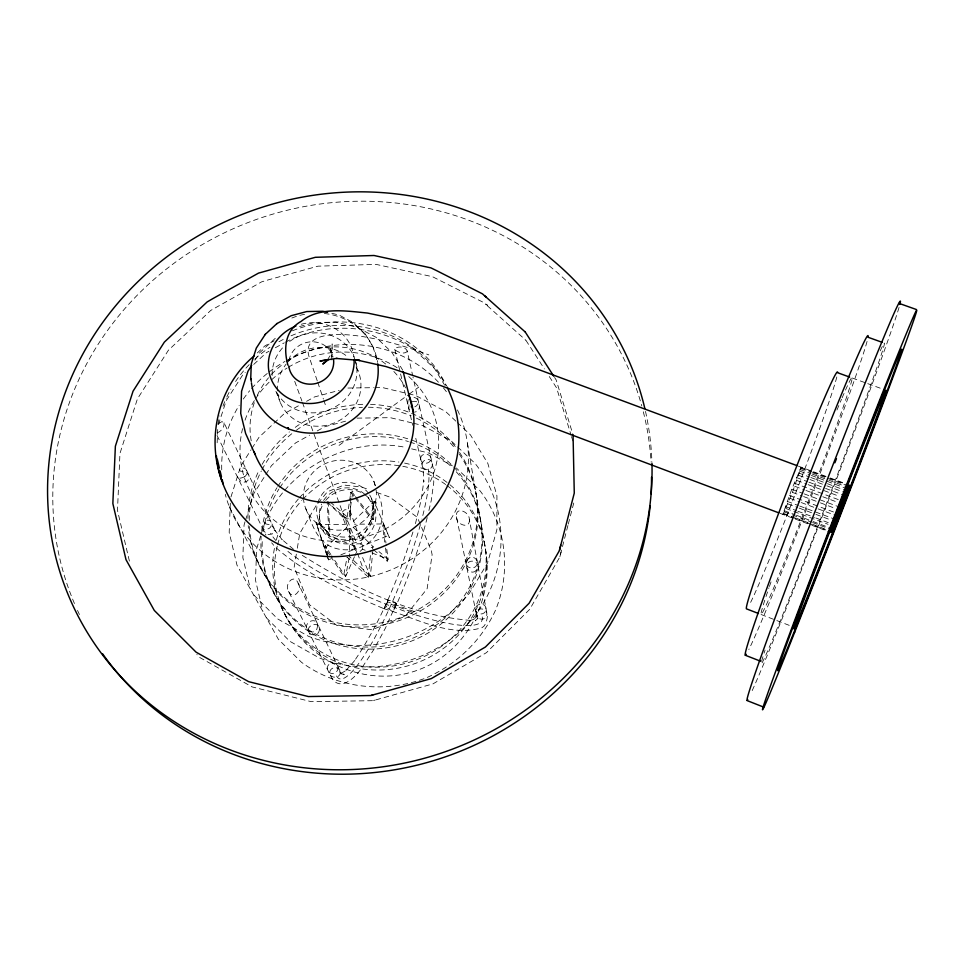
<?xml version="1.0" encoding="UTF-8"?>
<svg xmlns="http://www.w3.org/2000/svg" width="965" height="965" viewBox="0 0 965 965"><rect width="100%" height="100%" fill="white"/><g stroke="black" fill="none" stroke-linecap="round" stroke-linejoin="round"><path stroke-width="0.72" stroke-dasharray="4.83 3.62" d="M360.102 551.449L362.466 549.182L362.538 546.009L360.259 543.79L356.978 543.826L354.601 546.094L354.541 549.266L356.809 551.485L359.004 551.461M331.755 359.945L331.876 354.324L330.452 348.884L332.189 354.493M350.018 528.555L349.402 556.491L370.319 576.37L368.304 577.191L347.328 557.336M350.211 520.002L350.814 492.343L352.876 491.511L352.032 497.156M350.524 512.053L350.452 515.37L347.955 517.747L344.505 517.783L342.117 515.455L342.189 512.138L344.686 509.761L348.136 509.725L350.524 512.053L362.538 546.009L388.509 535.466L389.293 537.372L383.467 523.935L354.553 524.224M331.827 357.038L332.153 343.926L332.02 349.764L330.344 355.313L327.207 360.186M230.321 503.199L229.188 532.451L237.004 565.176L278.378 639.276L301.49 662.292C337.268 688.576 385.264 693.835 426.409 677.792C456.735 664.33 481.426 640.651 495.395 610.483L495.612 609.928C511.812 570.412 505.937 523.862 479.521 490.136L456.312 467.965M217.149 442.79L217.704 429.256M396.181 604.971L395.047 602.377L391.537 601.111M268.029 534.55L272.07 534.043A5.127 4.946 -3.6 0 0 274.012 528.265L271.225 525.189L265.616 523.85L264.88 522.306C265.942 519.363 270.405 519.411 271.274 522.475A5.163 4.704 -39.1 0 1 269.319 528.313C264.084 531.196 259.778 526.588 266.617 533.91M368.304 577.191L370.898 550.593M372.973 549.76L370.319 576.37L361.803 555.611M390.391 600.676L387.689 600.17L386.507 606.671L383.744 608.517L385.831 607.866A4.391 3.112 38.9 0 1 389.233 609.024L392.598 611.87L393.648 610.435A4.391 0.748 -61.4 0 1 395.192 607.178L396.181 605.007M354.625 495.443L352.84 493.127L350.814 492.343L346.869 519.158L356.978 543.826M354.601 546.094L329.125 536.058L327.147 501.921L346.869 519.158L348.86 518.35L351.815 498.567M355.289 498.121L371.404 518.905L373.371 519.665L376.145 502.198L374.106 501.402L371.404 518.905L360.259 543.79M296.339 554.127L294.144 567.42L309.415 604.669L336.954 625.489L372.068 629.771L405.155 616.261L427.133 588.71L432.127 554.718L431.295 550.569L417.399 517.373L389.631 497.023L375.662 492.054M297.317 548.216L299.753 533.452L316.182 505.515M783.194 513.284L782.989 514.429L792.422 492.367L801.203 467.205L791.77 489.231L783.194 513.284L794.219 517.433M354.445 556.769L345.579 576.587L343.6 575.803L347.098 557.119M349.137 557.927L345.579 576.587L331.707 555.804M244.579 476.843L240.587 478.182L237.354 476.782L240.985 481.426L243.976 482.211L246.751 481.354A5.549 5.295 -11.4 0 0 248.861 475.178L245.93 471.994L240.14 471.053L239.549 469.846C241.141 466.964 245.761 467.458 246.702 470.618A5.573 5.09 -34.3 0 1 244.579 476.843M427.218 517.602C419.896 546.805 409.136 575.044 397.363 602.727M428.894 510.509L431.234 500.594L433.768 482.319L433.297 468.52L412.984 377.038M567.927 525.539L559.772 557.082L529.797 609.229L486.505 652.617L432.935 683.896L373.009 700.674L311.2 701.664L252.094 686.899L200.02 657.648L196.824 654.463M568.301 524.079L574.513 500.087M559.869 556.721L561.135 551.811M407.206 351.007L407.001 351.755C403.491 354.589 398.111 352.237 394.914 349.825L395.023 348.63C398.473 345.844 405.505 346.568 407.206 351.007L412.67 375.59M387.375 602.112L383.829 608.65C345.446 592.365 306.581 574.67 275.025 546.878L271.66 542.788M412.936 531.992C398.991 577.191 380.994 621.798 354.3 661.061L354.987 660.253L345.542 670.952L346.58 670.277L339.258 674.282L341.839 673.811L344.288 674.74L339.632 671.64L341.284 673.715L298.149 583.21C293.987 572.691 283.927 584.718 288.523 591.304L331.731 678.021C341.248 692.954 356.966 675.428 362.719 666.598L373.805 649.542L385.59 627.781L397.085 602.051L392.502 611.822M415.457 523.621L421.452 498.616L423.828 480.715L423.78 481.837L423.153 469.581L415.119 435.517M409.003 404.938L408.858 408.931L411.693 411.669M260.634 535.961L256.618 548.892L255.52 580.303L262.926 611.665M261.081 534.526C277.172 474.02 345.349 434.576 405.988 447.483M245.014 521.788L244.048 525.129L242.854 557.649L250.442 589.277M245.46 520.376L253.892 493.453L265.086 475.733M231.009 496.866L240.755 466.023L251.105 449.738M218.488 424.612L226.172 400.692L243.144 374.263L245.255 372.297M373.515 549.748L387.255 561.208L388.111 559.278L386.169 544.549M372.369 548.795L373.262 546.805L353.19 527.264M384.275 525.901L383.467 523.935L382.574 525.913L384.721 542.089M355.036 555.454L356.809 551.485M328.124 501.438L329.982 534.14L329.125 536.058L316.834 524.622L316.038 522.656L326.821 555.092M326.653 554.2L316.834 524.622L317.738 522.632L329.982 534.14M394.769 349.282L412.694 425.251M265.882 474.466L271.479 465.613L295.664 442.887L309.608 435.155M251.901 448.484L259.054 437.217L284.18 413.695L299.982 404.962M254.917 360.222L259.754 352.695L275.278 338.293M408.123 399.57L407.688 403.973L410.595 406.941M318.052 503.223L327.4 491.788L344.047 485.057L361.694 487.084L368.678 489.569M485.624 304.277L487.675 305.35L483.549 302.479L432.501 276.702L376.109 264.386L317.98 266.171L268.439 279.826L261.696 281.828L210.768 310.416L168.405 350.247L137.404 398.919L119.95 453.466L117.489 510.413L129.756 562.643M327.967 557.034L326.001 547.252L346.905 527.336M353.323 521.221L374.106 501.402L389.293 537.372M253.723 364.432L266.424 352.647L268.97 351.248M257.341 352.925L264.953 345.868L274.108 340.838M387.689 600.17L387.472 601.786L414.142 611.533L413.997 612.715L387.399 602.98M339.065 445.384L407.906 395.047M409.112 394.166L418.774 387.098M218.476 423.623L221.962 421.608L224.073 422.839L275.471 531.341L274.88 530.243L282.202 539.821L281.406 539.013L293.818 549.531M414.805 406.856C417.64 405.795 419.691 401.995 417.507 399.401A4.97 3.534 13.9 0 0 413.925 397.387L412.465 397.315M317.208 430.933L324.819 426.723L347.243 420.74M306.568 401.331L314.457 396.965L339.185 390.379M275.339 347.75L284.265 342.84M285.531 342.141C325.989 320.489 377.701 324.795 415.541 350.259L412.465 347.979L434.503 368.534L444.636 385.156M327.75 557.915L328.522 559.833L331.26 558.711M340.85 554.827L354.541 549.266L342.117 515.455M371.187 547.65L373.262 546.805M412.007 401.79L414.805 401.283A4.946 4.692 74.5 0 1 418.376 403.322C420.885 406.555 418.786 411.959 414.528 412.127M217.209 432.766C221.226 431.524 224.519 427.085 224.073 422.839M299.524 326.544L314.699 322.503L335.977 322.141L356.459 326.954L375.988 337.268L392.08 352.587L402.779 370.283M292.431 330.778C348.413 308.293 420.016 329.415 446.409 385.807M347.919 388.051L373.395 387.677M374.89 387.653L382.393 387.544L406.977 393.418M357.05 418.135L390.282 417.676L412.139 422.935M316.834 524.622L345.675 524.321M373.576 700.506L375.144 700.047M331.839 313.323L338.968 314.988L352.949 322.394L365.421 334.204M408.412 393.768L415.65 395.493L445.528 411.44L456.168 421.44M413.599 423.297L422.344 425.396L451.137 440.86L456.505 445.914M411.621 448.858L428.508 452.959L452.344 465.818M852.288 378.039L866.317 383.129M867.728 383.636L881.769 388.726M383.998 608.722C414.986 617.588 449.111 637.756 482.078 627.672C485.89 625.489 487.011 620.23 487.397 616.153L469.34 519.242C469.473 511.655 455.118 505.853 456.457 516.721L477.06 617.648L477.349 615.031L475.311 620.845L478.025 618.143L469.219 620.724L471.62 620.495C410.234 615.767 352.623 587.022 301.189 554.682M798.381 466.155L812.216 471.294M813.591 471.801L828.742 477.434M830.117 477.952L843.88 483.067M800.841 467.53L811.879 471.644M813.266 472.15L828.44 477.796M829.828 478.314L847.765 484.985M800.962 468.471L810.841 472.15M812.265 472.681L847.584 485.817M799.864 469.46L810.938 473.586M812.325 474.092L827.548 479.762M828.923 480.281L846.92 486.963M800.106 471.258L809.973 474.925M811.384 475.456L846.607 488.567M798.357 472.862L809.454 477M810.841 477.518L826.088 483.2M827.475 483.718L845.509 490.425M798.718 475.347L808.561 479.014M809.961 479.533L825.425 485.298M826.836 485.829L845.111 492.632M796.415 477.518L807.524 481.668M808.911 482.186L824.194 487.88M825.582 488.399L843.639 495.129M796.885 480.461L806.716 484.128M808.115 484.659L838.983 496.179M794.159 483.103L841.432 500.763M794.75 486.276L804.557 489.931M805.956 490.461L821.372 496.215M822.771 496.746L836.788 501.981M791.77 489.231L802.892 493.392M804.279 493.911L839.043 506.915M792.422 492.367L802.229 496.034M803.628 496.565L819.032 502.331M820.431 502.849L834.436 508.097M789.394 495.455L836.655 513.163M790.082 498.362L799.889 502.041M801.288 502.572L816.692 508.35M818.091 508.869L836.305 515.696M787.211 501.366L798.32 505.527M799.708 506.046L834.411 519.073M787.862 503.863L797.681 507.542M799.08 508.072L814.508 513.863M815.908 514.393L829.924 519.653M785.377 506.529L796.451 510.69M797.838 511.209L814.46 517.457M815.847 517.976L828.32 522.656M785.932 508.495L828.067 524.321M784.002 510.594L795.051 514.743M796.439 515.274L811.637 520.991M813.025 521.51L830.986 528.265M784.412 511.933L811.155 521.993M812.554 522.523L830.853 529.411M795.594 517.952L810.757 523.657M812.132 524.176L825.919 529.363M783.411 513.971L825.738 529.906M780.166 513.368L793.978 518.567M795.353 519.086L810.479 524.779M811.855 525.298L829.719 532.029M761.071 614.488L793.109 626.852M362.466 549.182L365.168 550.255M371.923 552.909L388.111 559.278L378.968 551.606M330.899 554.586L326.001 547.252L323.963 546.455L329.692 555.008M330.295 502.053L348.86 518.35M487.313 305.736L525.78 340.175M457.229 422.441L470.413 434.841L487.856 463.465L496.927 495.829L496.879 529.749L487.59 562.921L469.4 593.27C430.957 640.205 365.132 658.082 308.402 636.273L277.727 618.963L253.53 594.717M457.579 446.928L475.142 463.49C510.521 508.374 509.05 571.437 474.442 616.309L474.249 616.563C437.603 661.737 373.6 679.107 319.306 657.973L289.753 641.255L266.4 617.817M327.147 501.921L347.038 521.281M350.814 492.343L354.396 496.963M355.518 496.589L373.371 519.665M330.512 556.238L343.6 575.803M525.901 340.295L544.381 368.919M554.598 377.496L556.19 379.981L573.053 434.901M549.266 376.519L556.6 387.906L571.099 435.191M373.093 346.954L377.122 361.236M365.072 333.637L373.455 347.569M288.523 591.304C293.022 600.93 302.877 589.953 298.149 583.21M229.332 506.818L255.194 556.31M256.473 558.771L279.585 602.992M281.213 606.104C302.093 660.337 367.098 691.338 421.669 668.588C466.807 650.072 493.513 599.156 485.865 551.461M217.053 435.432L265.942 535.117M374.106 501.402L374.927 503.356M305.833 508.784C311.816 523.307 316.629 541.462 333.022 547.529C341.851 550.713 351.489 550.545 360.259 547.276C383.069 538.76 387.435 510.835 376.869 491.137M318.522 520.364L321.345 527.336M326.001 547.252L325.205 545.273L327.183 555.104M275.918 391.271L280.224 402.248M294.711 381.32L301.924 401.078M302.443 402.489L357.074 552.064M357.581 553.476L364.288 571.823M317.244 380.837L309.186 356.99A143.23 41.061 24 0 1 428.834 354.891M317.726 382.237L323.408 399.064M323.878 400.463L325.302 404.673M327.123 555.599L328.522 559.833M371.658 498.833L373.938 506.01M571.533 436.626L572.86 440.933M373.841 481.258L375.132 485.492M355.241 360.982L354.022 356.724A42.689 39.722 -17.9 0 0 289.669 341.441M355.651 362.406L358.087 370.934M456.457 516.721C455.89 524.683 470.594 529.906 469.34 519.242M467.434 443.333L476.626 497.228M477.084 499.906L485.286 548.072M383.467 523.935L385.976 543.078M385.505 547.975L387.255 561.208M288.993 360.512A22.641 21.037 -17.9 0 1 310.332 341.863A22.641 21.037 -17.9 0 1 333.07 357.098M836.812 376.977A126.934 4.367 -69 0 1 795.606 493.175A126.934 4.367 -69 0 1 749.142 605.284M842.119 397.833A127.091 3.522 -69 0 1 840.201 415.601A127.091 3.522 -69 0 1 780.794 570.798A127.091 3.522 -69 0 1 765.643 597.637M766.005 596.539A127.091 3.522 -69 0 1 768.948 587.854M769.431 586.479A127.091 3.522 -69 0 1 771.445 580.701M836.969 409.992A127.091 3.522 -69 0 1 841.504 399.257M867.065 341.417A171.143 4.741 -69 0 1 811.698 495.467A171.143 4.741 -69 0 1 748.828 649.566M899.054 307.425A213.47 4.27 -69 0 1 830.226 495.696A213.47 4.27 -69 0 1 751.325 692.448M880.237 350.862A171.384 3.426 -69 0 1 825.666 505.588A171.384 3.426 -69 0 1 765.076 650.084M356.145 367.002A41.977 39.143 -18 0 1 331.996 423.804A41.977 39.143 -18 0 1 277.908 393.768M277.606 390.873A41.977 39.143 -18 0 1 286.062 364.203M287.763 362.165A41.977 39.143 -18 0 1 347.665 356.857M355.06 359.487A42.689 39.722 -17.9 0 1 330.476 409.244A42.689 39.722 -17.9 0 1 276.762 392.562M272.118 375.506A42.689 39.722 -17.9 0 1 284.422 345.88M408.75 376.579A99.914 94.027 -18.3 0 1 367.303 536.431A99.914 94.027 -18.3 0 1 242.565 428.665M245.038 420.185A99.914 94.027 -18.3 0 1 254.579 400.258M255.387 399.003A99.914 94.027 -18.3 0 1 287.015 368.063M288.245 367.315A99.914 94.027 -18.3 0 1 399.582 369.366M643.317 411.79A300.984 284.82 -18.6 0 1 651.061 461.994M79.444 614.524A300.984 284.82 -18.6 0 1 77.514 610.423M74.462 603.535A300.984 284.82 -18.6 0 1 258.15 218.838A300.984 284.82 -18.6 0 1 641.797 406M645.501 411.392A303.891 287.268 -18.5 0 1 651.894 461.632M291.852 318.028A64.028 59.577 -17.9 0 1 307.859 313.77M324.324 313.48A64.028 59.577 -17.9 0 1 377.605 362.406M301.237 324.252A43.184 40.12 -17.9 0 1 353.878 356.941M217.885 424.298A122.193 114.895 -18.3 0 1 219.839 415.867M222.963 406.156A122.193 114.895 -18.3 0 1 226.292 398.099M226.908 396.796A122.193 114.895 -18.3 0 1 230.924 389.04M235.569 381.513A122.193 114.895 -18.3 0 1 249.44 364.36M254.784 359.161A122.193 114.895 -18.3 0 1 269.959 347.231M278.909 341.767A122.193 114.895 -18.3 0 1 284.229 338.956M291.02 335.82A122.193 114.895 -18.3 0 1 446.023 385.469M251.226 440.812A82.435 77.321 -18.2 0 1 254.531 402.091M257.341 395.288A82.435 77.321 -18.2 0 1 268.535 377.773M271.491 374.408A82.435 77.321 -18.2 0 1 283.951 363.419M286.255 361.815A82.435 77.321 -18.2 0 1 386.302 364.517M393.841 371.465A82.435 77.321 -18.2 0 1 405.602 387.894M446.867 485.407A106.657 102.242 -19.2 0 1 472.307 616.659A106.657 102.242 -19.2 0 1 341.103 663.655A106.657 102.242 -19.2 0 1 277.257 546.154M277.618 544.694A106.657 102.242 -19.2 0 1 301.78 500.449M302.757 499.388A106.657 102.242 -19.2 0 1 445.673 484.526M404.576 463.091A107.199 102.712 -19.2 0 1 483.429 584.537A107.199 102.712 -19.2 0 1 356.58 665.368A107.199 102.712 -19.2 0 1 274.953 545.683M276.376 539.833A107.199 102.712 -19.2 0 1 298.366 498.989M299.307 497.916A107.199 102.712 -19.2 0 1 398.895 462.054M456.24 471.776A110.698 105.728 -19 0 1 406.82 642.811A110.698 105.728 -19 0 1 262.371 538.711M263.143 531.438A110.698 105.728 -19 0 1 278.933 489.038M279.741 487.783A110.698 105.728 -19 0 1 408.436 441.548M409.86 441.994A110.698 105.728 -19 0 1 452.199 467.555M459.207 454.02A114.944 109.359 -18.7 0 1 399.401 620.507A114.944 109.359 -18.7 0 1 249.416 526.516M249.235 520.485A114.944 109.359 -18.7 0 1 261.298 471.029M261.973 469.738A114.944 109.359 -18.7 0 1 292.841 432.899M296.352 430.257A114.944 109.359 -18.7 0 1 362.442 407.314M368.377 407.23A114.944 109.359 -18.7 0 1 411.138 415.819M416.446 418.147A114.944 109.359 -18.7 0 1 454.708 448.037M453.731 466.976A111.096 106.066 -19 0 1 407.556 640.217A111.096 106.066 -19 0 1 261.165 536.287M261.744 530.448A111.096 106.066 -19 0 1 276.991 487.711M277.787 486.444A111.096 106.066 -19 0 1 452.718 465.926M459.545 452.452A115.378 109.721 -18.7 0 1 398.714 618.227A115.378 109.721 -18.7 0 1 248.21 525.611M247.933 518.434A115.378 109.721 -18.7 0 1 259.404 469.569M262.13 464.418A115.378 109.721 -18.7 0 1 289.416 431.886M295.23 427.362A115.378 109.721 -18.7 0 1 364.553 404.263M370.488 404.323A115.378 109.721 -18.7 0 1 456.023 447.543M457.458 409.968A124.039 117.018 -18.4 0 1 385.397 572.04A124.039 117.018 -18.4 0 1 225.279 494.333M221.745 469.846A124.039 117.018 -18.4 0 1 239.187 405.3M243.313 399.04A124.039 117.018 -18.4 0 1 249.682 390.741M251.612 388.485A124.039 117.018 -18.4 0 1 268.005 372.864M269.187 371.935A124.039 117.018 -18.4 0 1 284.965 361.429M286.243 360.717A124.039 117.018 -18.4 0 1 438.629 382.405M443.393 387.882A124.039 117.018 -18.4 0 1 447.796 393.648M428.231 469.05A115.884 21.628 -68.4 0 1 421.886 519.073M420.354 524.731A115.884 21.628 -68.4 0 1 373.865 639.397A115.884 21.628 -68.4 0 1 336.508 675.862M482.223 616.9A115.957 24.354 23.9 0 1 408.931 612.678A115.957 24.354 23.9 0 1 286.762 550.52M275.978 540.605A115.957 24.354 23.9 0 1 270.707 533.235M365.277 495.009A28.383 26.972 -19.9 0 1 370.017 532.656A28.383 26.972 -19.9 0 1 330.778 539.025A28.383 26.972 -19.9 0 1 324.819 501.583M325.712 500.437A28.383 26.972 -19.9 0 1 362.876 493.441M376.133 490.039A36.694 34.752 -19.7 0 1 343.842 529.809A36.694 34.752 -19.7 0 1 303.613 499.979M303.505 498.688A36.694 34.752 -19.7 0 1 334.602 460.763A36.694 34.752 -19.7 0 1 375.445 486.191M369.704 495.033A28.673 27.225 -19.8 0 1 346.363 537.01A28.673 27.225 -19.8 0 1 319.415 498.712A28.673 27.225 -19.8 0 1 368.063 492.705M368.111 497.711A27.213 25.85 -19.9 0 1 365.916 531.184A27.213 25.85 -19.9 0 1 331.297 535.925A27.213 25.85 -19.9 0 1 321.598 504.08M323.589 500.485A27.213 25.85 -19.9 0 1 366.133 495.503M475.516 608.891C474.985 613.221 480.847 615.441 483.996 613.016A4.934 4.704 79.8 0 0 485.95 609.554C486.855 602.63 476.107 602.293 475.516 608.891M432.26 463.863C433.514 470.257 422.911 471.668 422.163 465.395C421.283 459.026 431.801 456.698 432.26 463.863M317.847 625.139L316.773 629.397L313.155 631.942A5.115 4.861 47.6 0 1 308.969 630.977C300.549 624.536 315.724 614.97 317.847 625.139M319.656 629.349L318.462 632.895L314.566 634.825A5.09 3.86 1.9 0 1 310.392 633.836C302.515 627.262 318.945 618.927 319.656 629.349M337.895 667.129C339.125 673.811 328.414 676.369 327.557 669.059C325.965 662.473 337.05 660.506 337.895 667.129M340.175 672.316C340.705 678.974 328.619 678.745 329.716 672.062C330.561 666.26 340.042 666.055 340.175 672.316M420.668 458.496C420.463 464.66 429.763 464.78 430.921 459.292C431.898 453.26 420.619 452.247 420.668 458.496M476.698 611.762C474.611 616.551 480.956 621.689 484.937 617.914A4.873 4.041 -42.5 0 0 486.867 614.488C487.578 609.072 478.712 606.527 476.698 611.762M469.412 557.903L468.158 558.759A5.102 3.908 -44.3 0 0 466.059 562.438C465.456 567.143 471.776 569.652 475.202 566.95A5.5 5.356 54.6 0 0 477.301 563.234C477.916 559.085 473.055 555.719 469.412 557.903M475.938 570.81C472.259 574.211 465.999 570.641 466.734 565.792A5.066 4.741 86.7 0 1 468.821 562.088C472.476 559.495 478.604 562.45 478.025 567.131A5.464 4.789 -36.4 0 1 475.938 570.81"/><path stroke-width="1.45" d="M250.695 379.534L251.274 363.926L256.292 348.124L265.327 334.312M573.053 434.901L574.271 493.115L559.386 550.629L529.11 603.246L485.395 647.033L431.283 678.612L370.765 695.548L308.342 696.561L248.668 681.676L196.088 652.171L154.291 610.435L126.005 559.688L112.869 503.646L112.977 500.497L115.378 446.204L133.037 391.199L164.352 342.117L207.125 301.949L213.036 298.511L258.536 273.107L315.35 257.305L374.022 255.496L430.933 267.884L436.264 270.465L482.464 293.855L525.081 331.851M560.762 545.297L559.483 550.255M251.696 365.253L247.921 371.356L241.576 391.235L240.719 413.442L245.641 433.526L255.23 454.708M486.251 297.148L484.551 295.676M276.798 323.685L291.177 315.712L306.786 311.55L322.853 311.273L327.569 312.322M264.917 334.698L277.039 323.468M254.084 355.952C218.56 385.662 205.859 437.929 221.95 481.137M327.207 360.186L322.829 364.058L328.474 359.499M325.579 360.114L319.922 361.031L337.075 358.305M371.332 695.391L372.912 694.921M336.278 358.449L359.776 360.44L355.627 359.716L386.012 366.567L420.39 377.918L778.755 512.837M899.054 303.372L916.376 309.512M882.058 342.286L868.018 337.243A171.143 4.741 -69 0 0 802.265 493.561A171.143 4.741 -69 0 0 746.259 654.258M849.622 377.074L837.644 372.731A126.934 4.367 -69 0 0 790.359 482.5A126.934 4.367 -69 0 0 746.56 608.891L758.442 613.475M796.969 465.625L437.278 331.876L400.572 320.042L367.412 313.046C346.158 310.935 319.162 306.629 301.164 321.357C284.82 330.416 283.433 348.932 287.896 365.12M745.342 655.271L760.625 661.23M747.043 700.566L763.737 707.14M525.213 331.972L553.789 376.254M447.193 387.086L449.931 393.539A122.193 114.895 -18.3 0 1 369.957 551.208A122.193 114.895 -18.3 0 1 217.366 463.2M403.165 371.706L413.358 412.574M217.294 459.231L219.393 467.989M220.092 470.908L221.492 476.746M222.191 479.665L223.241 484.044M333.576 359.812A22.641 21.037 -17.9 0 1 313.553 383.949A22.641 21.037 -17.9 0 1 288.825 366.037M747.766 699.577A213.47 4.27 -69 0 1 820.732 496.553A213.47 4.27 -69 0 1 899.838 304.482M834.87 462.802A171.384 3.426 -69 0 1 836.474 458.713M377.798 363.805A64.028 59.577 -17.9 0 1 321.996 432.38A64.028 59.577 -17.9 0 1 251.419 382.803M251.262 381.404A64.028 59.577 -17.9 0 1 251.045 378.582M354.095 359.559A43.184 40.12 -17.9 0 1 317.726 402.767A43.184 40.12 -17.9 0 1 269.766 375.12A43.184 40.12 -17.9 0 1 295.905 326.025M651.532 477.168A300.984 284.82 -18.6 0 1 651.086 493.899M650.121 506.01A300.984 284.82 -18.6 0 1 424.395 763.279A300.984 284.82 -18.6 0 1 102.495 653.691M651.942 463.14A303.891 287.268 -18.5 0 1 223.156 747.139A303.891 287.268 -18.5 0 1 160.033 262.154A303.891 287.268 -18.5 0 1 644.825 408.46M216.92 460.221A122.193 114.895 -18.3 0 1 216.389 455.769M409.148 395.746A82.435 77.321 -18.2 0 1 358.691 497.277A82.435 77.321 -18.2 0 1 254.217 452.018M831.432 531.438L831.094 532.547L849.381 485.118L831.432 531.438M288.414 428.822L287.98 427.712L288.414 428.822M814.412 579.169A127.452 1.556 -68.9 0 0 885.979 390.258A127.452 1.556 -68.9 0 0 820.491 555.912A127.452 1.556 -68.9 0 0 814.412 579.169M794.678 632.244A213.784 2.63 -68.9 0 0 916.75 310.477A213.784 2.63 -68.9 0 0 809.768 580.508A213.784 2.63 -68.9 0 0 794.678 632.244M804.533 605.803A171.637 2.099 -68.9 0 0 901.756 349.342A171.637 2.099 -68.9 0 0 814.737 569.241A171.637 2.099 -68.9 0 0 804.533 605.803"/></g></svg>
